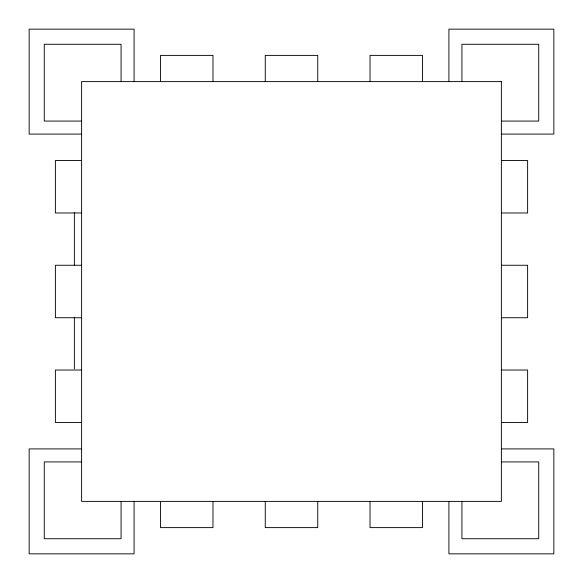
<?xml version="1.0" encoding="UTF-8"?>
<svg xmlns="http://www.w3.org/2000/svg" width="583" height="583" viewBox="0 0 583 583"><rect width="100%" height="100%" fill="white"/><g stroke="black" fill="none" stroke-linecap="round" stroke-linejoin="round"><path stroke-width="0.87" d="M81.62 121.067L44.272 121.067L44.272 44.272L121.067 44.272L121.067 81.62M501.38 121.067L538.728 121.067L538.728 44.272L461.933 44.272L461.933 81.62M81.62 134.09L29.15 134.09L29.15 29.15L134.09 29.15L134.09 81.62M501.38 134.09L553.85 134.09L553.85 29.15L448.91 29.15L448.91 81.62M81.62 160.507L55.385 160.507L55.385 212.977L81.62 212.977M501.38 160.507L527.615 160.507L527.615 212.977L501.38 212.977M81.62 265.265L55.385 265.265L55.385 317.735L81.62 317.735M501.38 265.265L527.615 265.265L527.615 317.735L501.38 317.735M81.62 370.023L55.385 370.023L55.385 422.493L81.62 422.493M501.38 370.023L527.615 370.023L527.615 422.493L501.38 422.493M81.62 448.91L29.15 448.91L29.15 553.85L134.09 553.85L134.09 501.38M501.38 448.91L553.85 448.91L553.85 553.85L448.91 553.85L448.91 501.38M81.62 461.933L44.272 461.933L44.272 538.728L121.067 538.728L121.067 501.38M501.38 461.933L538.728 461.933L538.728 538.728L461.933 538.728L461.933 501.38M422.493 81.62L422.493 55.385L370.023 55.385L370.023 81.62M422.493 501.38L422.493 527.615L370.023 527.615L370.023 501.38M317.735 81.62L317.735 55.385L265.265 55.385L265.265 81.62M317.735 501.38L317.735 527.615L265.265 527.615L265.265 501.38M212.977 81.62L212.977 55.385L160.507 55.385L160.507 81.62M212.977 501.38L212.977 527.615L160.507 527.615L160.507 501.38M74.369 212.664L74.369 265.331M74.369 317.094L74.369 368.857M501.38 81.62L81.62 81.62L81.62 501.38L501.38 501.38L501.38 81.62"/></g></svg>
